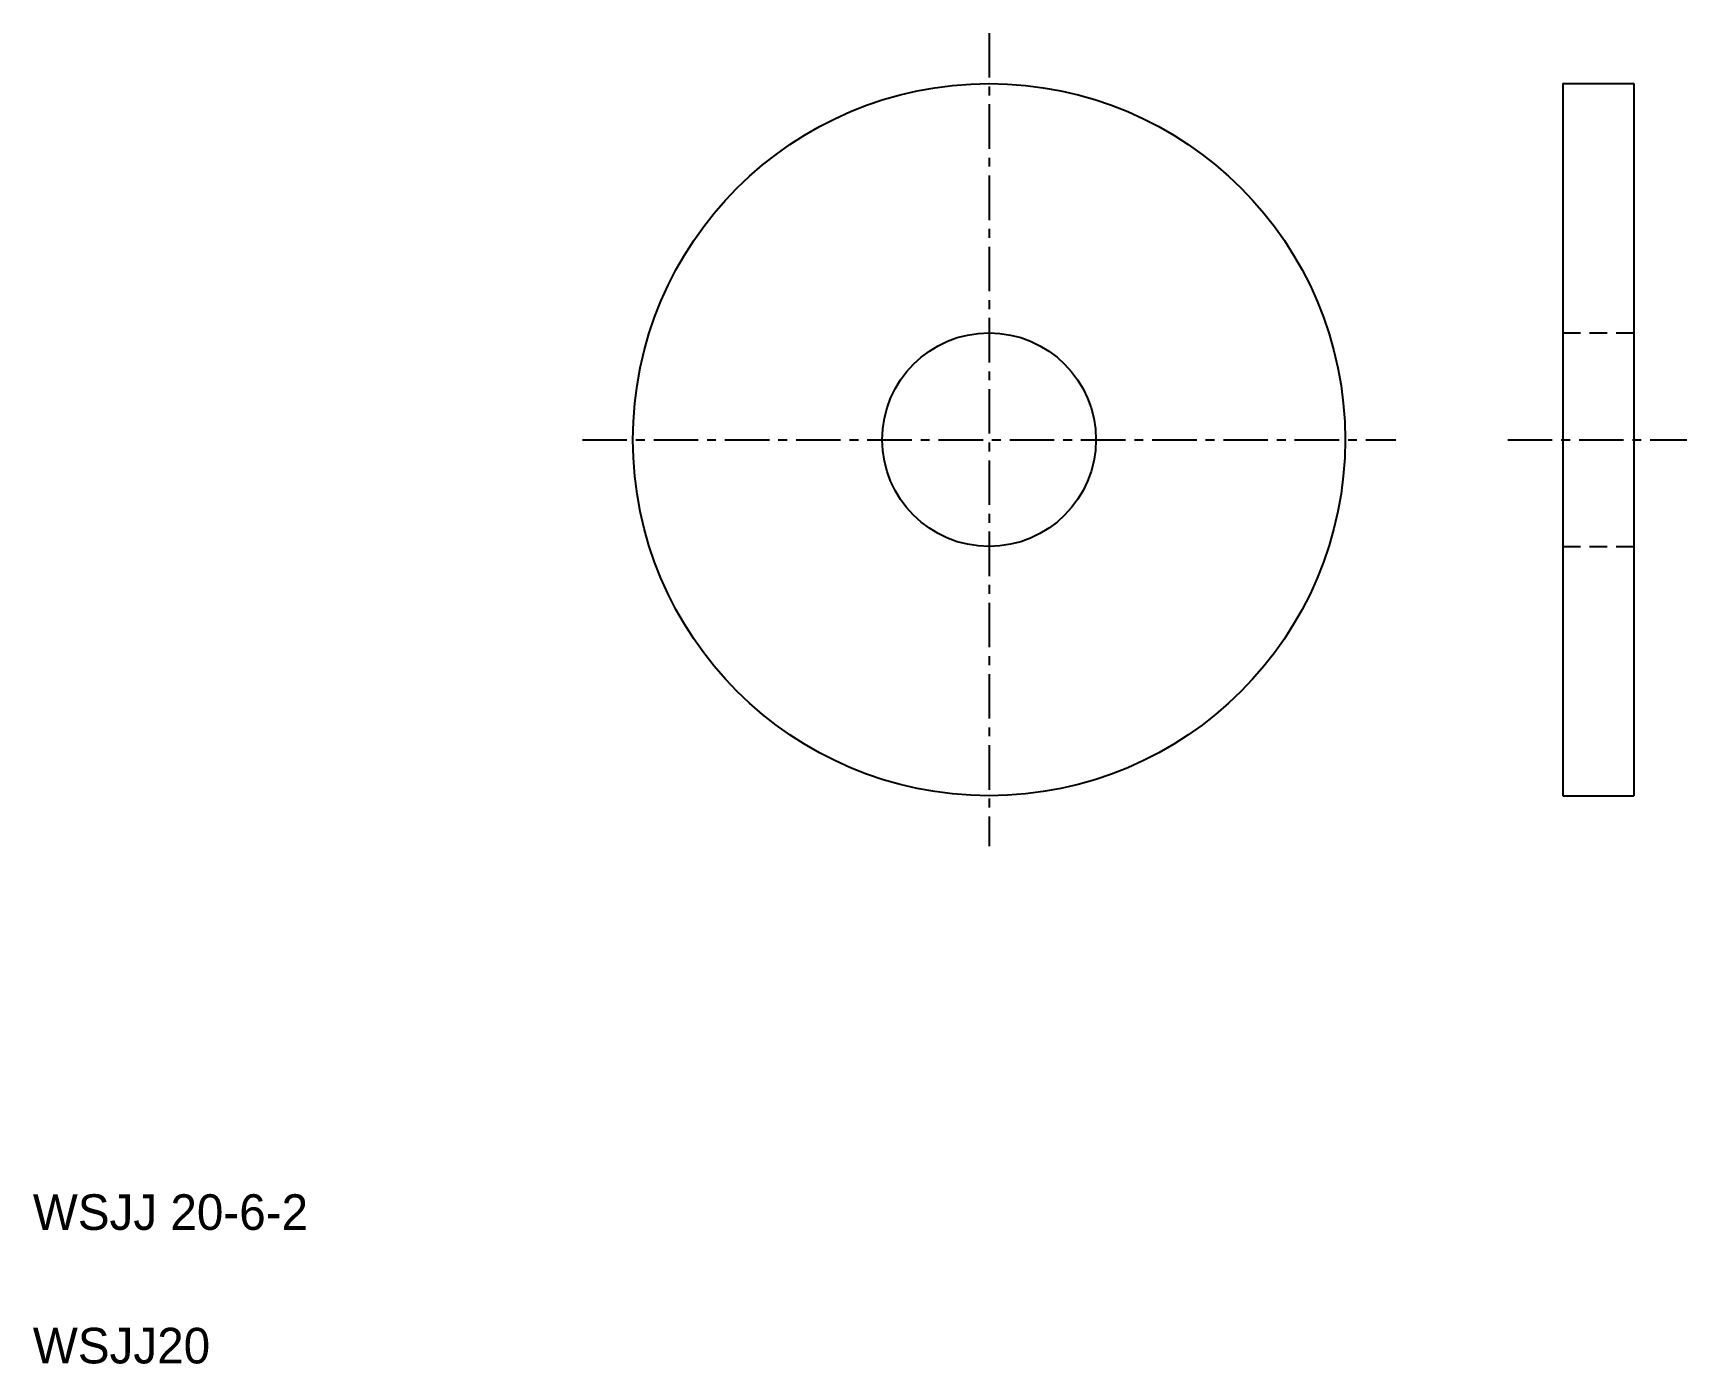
# Model space of a CAD drawing. Extents: x 2.5 to 49, y 2.5 to 39.9.
import ezdxf

# ---------------------------------------------------------------- set-up
doc = ezdxf.new("R2010")
doc.units = 0
doc.linetypes.add('CENTER', pattern=[2, 1.25, -0.25, 0.25, -0.25])
doc.linetypes.add('DASHED', pattern=[0.75, 0.5, -0.25])
doc.layers.get('0').update_dxf_attribs({"linetype": 'CONTINUOUS'})
doc.layers.add('CENTER', color=1, linetype='CENTER')

msp = doc.modelspace()

# ---------------------------------------------------------------- linework, layer by layer
at = {"color": 7, "linetype": 'CONTINUOUS'}
for p, q in [((45.464, 38.443), (45.464, 18.443)), ((45.464, 38.443), (47.464, 38.443)), ((47.464, 38.443), (47.464, 18.443)), ((45.464, 18.443), (47.464, 18.443))]:
    msp.add_line(p, q, dxfattribs=at)
at = {"color": 3, "linetype": 'DASHED'}
for p, q in [((45.464, 31.443), (47.464, 31.443)), ((45.464, 25.443), (47.464, 25.443))]:
    msp.add_line(p, q, dxfattribs=at)
at = {"color": 7, "linetype": 'CONTINUOUS'}
for radius in [10, 3]:
    msp.add_circle((29.353, 28.443), radius, dxfattribs=at)
at = {"layer": 'CENTER', "color": 1, "linetype": 'CENTER'}
for p, q in [((29.353, 39.862), (29.353, 17.024)), ((17.934, 28.443), (40.772, 28.443)), ((43.92, 28.443), (48.951, 28.443))]:
    msp.add_line(p, q, dxfattribs=at)

# ---------------------------------------------------------------- texts
at = {"color": 7, "linetype": 'CONTINUOUS'}
for s, p in [('WSJJ 20-6-2', (2.5, 6.25)), ('WSJJ20', (2.5, 2.5))]:
    msp.add_text(s, height=1, dxfattribs=at).set_placement(p)

doc.saveas('drawing.dxf')
